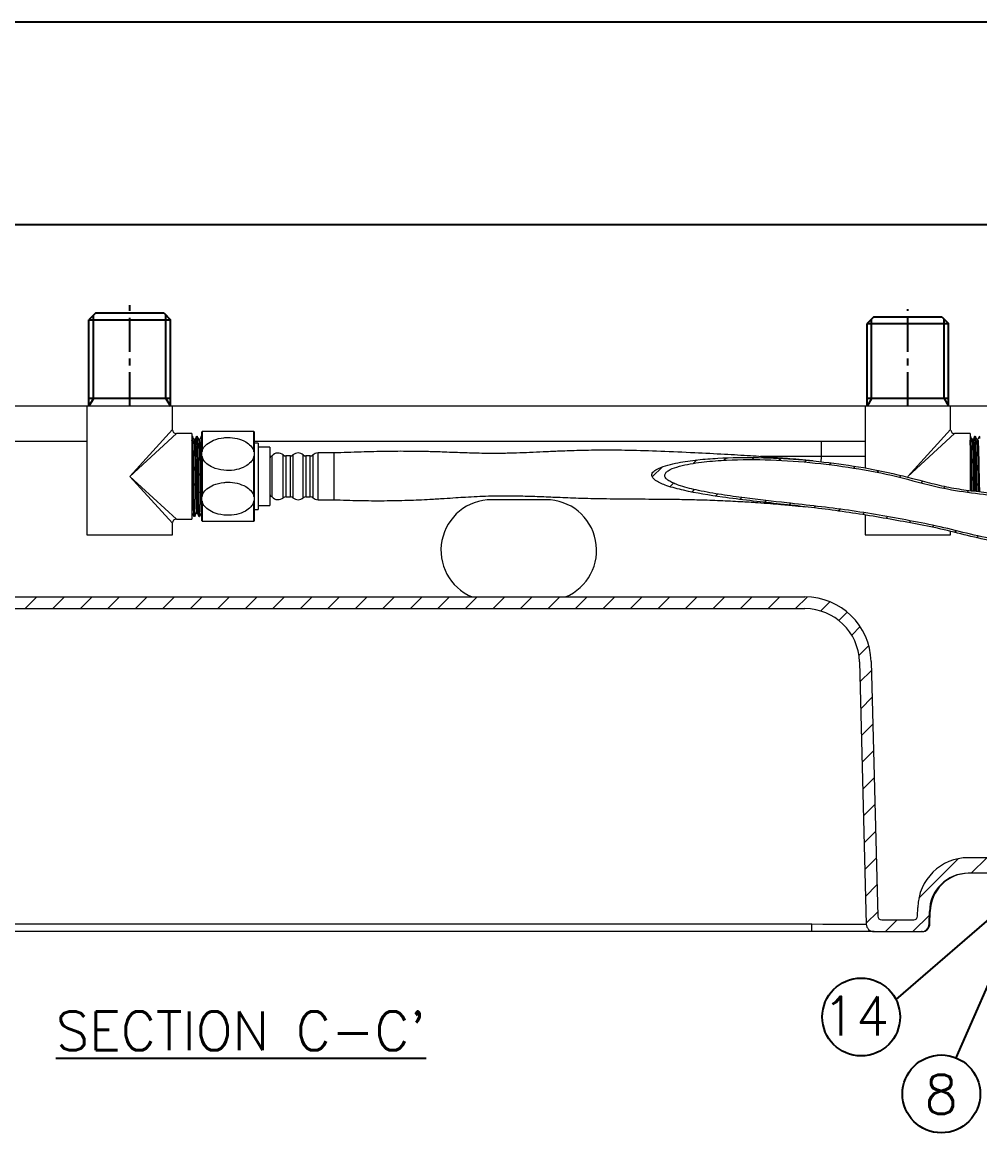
# Model space of a CAD drawing. Extents: x 14808 to 20058, y -13198 to -11680.
# Drawn here: x 15829.2 to 15952.2, y -11822.9 to -11680.2 of the extents above; entities that cross this region are included whole.
import ezdxf

# ---------------------------------------------------------------- set-up
doc = ezdxf.new("R2010")
doc.units = 0
doc.header["$LTSCALE"] = 7
doc.header["$MEASUREMENT"] = 0
doc.linetypes.add('CENTER', pattern=[2, 1.25, -0.25, 0.25, -0.25])
doc.layers.get('0').update_dxf_attribs({"color": 2, "linetype": 'CONTINUOUS'})
for name, color, linetype in [('CL', 1, 'CENTER'), ('D', 2, 'CONTINUOUS'), ('DWG', 7, 'CONTINUOUS'), ('TXT', 4, 'CONTINUOUS')]:
    doc.layers.add(name, color=color, linetype=linetype)
doc.styles.add('GHS', font='romans', dxfattribs={"bigfont": 'ghs'})
doc.dimstyles.new('STANDARD$7', dxfattribs={"dimtxt": 3.5, "dimasz": 3, "dimexe": 1, "dimexo": 0.0625, "dimgap": 1, "dimtad": 1, "dimdec": 4, "dimzin": 0, "dimdsep": 46, "dimtxsty": 'GHS', "dimcen": 1, "dimclrt": 2, "dimadec": 0, "dimazin": 0, "dimtfac": 1, "dimtdec": 4, "dimtofl": 0, "dimtmove": 0, "dimatfit": 3, "dimfxl": 1, "dimtolj": 1, "dimtzin": 0, "dimarcsym": 0})
pattern_1 = [(45, (16720.3308, -10026.8604), (-1.767767, 1.767767), [])]

# ---------------------------------------------------------------- blocks, each defined once
blk = doc.blocks.new('BORDER')
blk.add_line((1, 1), (0, 1))

msp = doc.modelspace()

# ---------------------------------------------------------------- hatches: boundary and pattern name
at = {"linetype": 'Continuous', "lineweight": 0}
h = msp.add_hatch(dxfattribs=at)
h.set_pattern_fill('ANSI31', color=2, scale=20, style=0)
h.set_pattern_definition(pattern_1)
edge = h.paths.add_edge_path(flags=0)
edge.add_line((15742.97, -11795.04), (15741.82, -11729.53))
edge.add_line((15741.82, -11729.53), (15740.32, -11729.53))
edge.add_line((15740.32, -11729.53), (15741.48, -11796.05))
edge.add_ellipse((15742.48, -11796.03), major_axis=(-1, 0), ratio=0.999976, start_angle=1, end_angle=90)
edge.add_line((15742.48, -11797.03), (15748.56, -11797.03))
edge.add_arc((15748.56, -11796.03), 1, 270, 358.5)
edge.add_line((15749.56, -11796.06), (15750.44, -11762.35))
edge.add_arc((15757.44, -11762.53), 7, 90, 178.5, ccw=False)
edge.add_line((15757.44, -11755.53), (15929.78, -11755.53))
edge.add_arc((15929.78, -11762.53), 7, 1.5, 90, ccw=False)
edge.add_line((15936.78, -11762.35), (15937.66, -11796.06))
edge.add_arc((15938.66, -11796.03), 1, 181.5, 270)
edge.add_line((15938.66, -11797.03), (15944.74, -11797.03))
edge.add_ellipse((15944.74, -11796.03), major_axis=(1, 0), ratio=0.999976, start_angle=270, end_angle=359)
edge.add_line((15945.74, -11796.05), (15945.77, -11794.45))
edge.add_ellipse((15950.77, -11794.53), major_axis=(-5, 0), ratio=0.999976, start_angle=270, end_angle=359, ccw=False)
edge.add_line((15950.77, -11789.53), (15960.25, -11789.53))
edge.add_line((15960.25, -11789.53), (15960.25, -11787.53))
edge.add_line((15960.25, -11787.53), (15950.78, -11787.53))
edge.add_ellipse((15950.78, -11794.03), major_axis=(6.5, 0), ratio=0.999976, start_angle=90, end_angle=179)
edge.add_line((15944.28, -11793.92), (15944.26, -11795.04))
edge.add_ellipse((15943.76, -11795.03), major_axis=(-0.5, 0), ratio=0.999976, start_angle=90, end_angle=179, ccw=False)
edge.add_line((15943.76, -11795.53), (15939.64, -11795.53))
edge.add_arc((15939.64, -11795.03), 0.5, 181.5, 270, ccw=False)
edge.add_line((15939.14, -11795.05), (15938.28, -11762.31))
edge.add_arc((15929.78, -11762.53), 8.5, 1.5, 90)
edge.add_line((15929.78, -11754.03), (15757.44, -11754.03))
edge.add_arc((15757.44, -11762.53), 8.5, 90, 178.5)
edge.add_line((15748.94, -11762.31), (15748.09, -11795.05))
edge.add_arc((15747.59, -11795.03), 0.5, 270, 358.5, ccw=False)
edge.add_line((15747.59, -11795.53), (15743.47, -11795.53))
edge.add_ellipse((15743.47, -11795.03), major_axis=(0.5, 0), ratio=0.999976, start_angle=181, end_angle=270, ccw=False)
h = msp.add_hatch(dxfattribs=at)
h.set_pattern_fill('ANSI31', color=2, scale=20, style=0)
h.set_pattern_definition(pattern_1)
edge = h.paths.add_edge_path(flags=0)
edge.add_spline(control_points=[(15969.16, -11760.68), (15969.16, -11760.58), (15969.16, -11760.48), (15969.16, -11760.37), (15969.15, -11758.09), (15969.15, -11755.79), (15968.94, -11753.52), (15968.78, -11751.83), (15968.48, -11750.11), (15967.85, -11748.53), (15967.42, -11747.47), (15966.81, -11746.45), (15966.05, -11745.58), (15965.29, -11744.72), (15964.37, -11743.99), (15963.37, -11743.42), (15961.74, -11742.48), (15959.87, -11742), (15958.05, -11741.54), (15956.83, -11741.23), (15955.59, -11740.97), (15954.34, -11740.78), (15952.64, -11740.52), (15950.93, -11740.38), (15949.23, -11740.1), (15945.84, -11739.55), (15942.56, -11738.44), (15939.19, -11737.76), (15937.51, -11737.43), (15935.81, -11737.15), (15934.11, -11736.92), (15930.7, -11736.47), (15927.26, -11736.19), (15923.82, -11736.12), (15920.35, -11736.05), (15916.85, -11736.13), (15913.45, -11736.78), (15912.59, -11736.94), (15911.73, -11737.13), (15910.94, -11737.51), (15910.73, -11737.62), (15910.51, -11737.74), (15910.34, -11737.9), (15910.27, -11737.97), (15910.21, -11738.04), (15910.16, -11738.12), (15910.14, -11738.17), (15910.12, -11738.22), (15910.11, -11738.27), (15910.09, -11738.33), (15910.09, -11738.4), (15910.1, -11738.46), (15910.11, -11738.52), (15910.14, -11738.58), (15910.17, -11738.64), (15910.2, -11738.71), (15910.25, -11738.77), (15910.3, -11738.83), (15910.41, -11738.94), (15910.54, -11739.04), (15910.67, -11739.12), (15910.87, -11739.25), (15911.08, -11739.35), (15911.29, -11739.45), (15911.53, -11739.55), (15911.77, -11739.65), (15912.02, -11739.73), (15912.73, -11739.97), (15913.45, -11740.16), (15914.19, -11740.32), (15915.83, -11740.7), (15917.5, -11740.96), (15919.17, -11741.2), (15921.51, -11741.53), (15923.86, -11741.79), (15926.21, -11742.05), (15928.56, -11742.31), (15930.91, -11742.56), (15933.25, -11742.87), (15937.95, -11743.48), (15942.62, -11744.26), (15947.24, -11745.3), (15949.54, -11745.83), (15951.82, -11746.47), (15954.15, -11746.91), (15956.51, -11747.36), (15958.94, -11747.73), (15961.12, -11748.76), (15961.81, -11749.08), (15962.47, -11749.53), (15963, -11750.08), (15963.53, -11750.62), (15963.96, -11751.28), (15964.29, -11751.96), (15964.8, -11752.99), (15965.13, -11754.12), (15965.36, -11755.25), (15965.72, -11757.03), (15965.85, -11758.86), (15965.84, -11760.68)], knot_values=[0, 0, 0, 0, 0.000624, 0.000624, 0.000624, 0.014342, 0.014342, 0.014342, 0.024611, 0.024611, 0.024611, 0.03155, 0.03155, 0.03155, 0.038464, 0.038464, 0.038464, 0.049839, 0.049839, 0.049839, 0.057432, 0.057432, 0.057432, 0.067773, 0.067773, 0.067773, 0.088495, 0.088495, 0.088495, 0.098858, 0.098858, 0.098858, 0.119628, 0.119628, 0.119628, 0.140568, 0.140568, 0.140568, 0.145814, 0.145814, 0.145814, 0.147243, 0.147243, 0.147243, 0.147799, 0.147799, 0.147799, 0.148117, 0.148117, 0.148117, 0.148498, 0.148498, 0.148498, 0.148873, 0.148873, 0.148873, 0.149328, 0.149328, 0.149328, 0.150265, 0.150265, 0.150265, 0.151642, 0.151642, 0.151642, 0.153187, 0.153187, 0.153187, 0.157633, 0.157633, 0.157633, 0.167652, 0.167652, 0.167652, 0.181668, 0.181668, 0.181668, 0.195685, 0.195685, 0.195685, 0.223772, 0.223772, 0.223772, 0.237791, 0.237791, 0.237791, 0.252061, 0.252061, 0.252061, 0.256605, 0.256605, 0.256605, 0.261104, 0.261104, 0.261104, 0.267902, 0.267902, 0.267902, 0.278642, 0.278642, 0.278642, 0.278642], weights=[1, 1, 1, 1, 1, 1, 1, 1, 1, 1, 1, 1, 1, 1, 1, 1, 1, 1, 1, 1, 1, 1, 1, 1, 1, 1, 1, 1, 1, 1, 1, 1, 1, 1, 1, 1, 1, 1, 1, 1, 1, 1, 1, 1, 1, 1, 1, 1, 1, 1, 1, 1, 1, 1, 1, 1, 1, 1, 1, 1, 1, 1, 1, 1, 1, 1, 1, 1, 1, 1, 1, 1, 1, 1, 1, 1, 1, 1, 1, 1, 1, 1, 1, 1, 1, 1, 1, 1, 1, 1, 1, 1, 1, 1, 1, 1, 1, 1, 1, 1], degree=3, periodic=0)
edge.add_line((15965.84, -11760.68), (15965.84, -11768.58))
edge.add_spline(control_points=[(15965.84, -11768.58), (15965.84, -11768.6), (15965.84, -11768.62), (15965.85, -11768.64), (15965.85, -11768.67), (15965.87, -11768.7), (15965.88, -11768.73), (15965.91, -11768.78), (15965.95, -11768.82), (15966, -11768.86), (15966.04, -11768.89), (15966.09, -11768.92), (15966.14, -11768.94), (15966.25, -11769), (15966.38, -11769.03), (15966.5, -11769.04), (15966.83, -11769.1), (15967.17, -11769.08), (15967.5, -11769.08)], knot_values=[0.011178, 0.011178, 0.011178, 0.011178, 0.011284, 0.011284, 0.011284, 0.011483, 0.011483, 0.011483, 0.011819, 0.011819, 0.011819, 0.01215, 0.01215, 0.01215, 0.012897, 0.012897, 0.012897, 0.014887, 0.014887, 0.014887, 0.014887], weights=[1, 1, 1, 1, 1, 1, 1, 1, 1, 1, 1, 1, 1, 1, 1, 1, 1, 1, 1], degree=3, periodic=0)
edge.add_spline(control_points=[(15967.5, -11769.08), (15967.76, -11769.08), (15968.02, -11769.09), (15968.28, -11769.07), (15968.46, -11769.06), (15968.64, -11769.03), (15968.82, -11768.96), (15968.89, -11768.94), (15968.95, -11768.9), (15969.01, -11768.85), (15969.05, -11768.82), (15969.08, -11768.79), (15969.11, -11768.75), (15969.13, -11768.72), (15969.14, -11768.69), (15969.15, -11768.66), (15969.16, -11768.64), (15969.16, -11768.61), (15969.16, -11768.58)], knot_values=[0, 0, 0, 0, 0.00155, 0.00155, 0.00155, 0.002657, 0.002657, 0.002657, 0.003111, 0.003111, 0.003111, 0.003395, 0.003395, 0.003395, 0.003582, 0.003582, 0.003582, 0.003736, 0.003736, 0.003736, 0.003736], weights=[1, 1, 1, 1, 1, 1, 1, 1, 1, 1, 1, 1, 1, 1, 1, 1, 1, 1, 1], degree=3, periodic=0)
edge.add_line((15969.16, -11768.58), (15969.16, -11760.68))
edge = h.paths.add_edge_path(flags=0)
edge.add_line((15968.65, -11760.68), (15966.35, -11760.68))
edge.add_spline(control_points=[(15966.35, -11760.68), (15966.36, -11759.02), (15966.23, -11757.34), (15965.9, -11755.7), (15965.58, -11754.05), (15965.05, -11752.37), (15964.12, -11750.97), (15963.63, -11750.25), (15963.01, -11749.6), (15962.29, -11749.11), (15961.26, -11748.41), (15960.07, -11747.97), (15958.87, -11747.62), (15956.32, -11746.85), (15953.63, -11746.59), (15951.04, -11745.96), (15948.45, -11745.33), (15945.86, -11744.71), (15943.24, -11744.23), (15940.62, -11743.75), (15938, -11743.27), (15935.37, -11742.9), (15932.73, -11742.52), (15930.09, -11742.23), (15927.44, -11741.93), (15925.64, -11741.73), (15923.84, -11741.54), (15922.04, -11741.3), (15920.05, -11741.05), (15918.05, -11740.76), (15916.09, -11740.34), (15915.31, -11740.18), (15914.54, -11739.99), (15913.79, -11739.75), (15913.54, -11739.67), (15913.29, -11739.58), (15913.04, -11739.48), (15912.86, -11739.41), (15912.69, -11739.33), (15912.53, -11739.24), (15912.35, -11739.15), (15912.18, -11739.04), (15912.04, -11738.91), (15911.98, -11738.86), (15911.93, -11738.81), (15911.88, -11738.75), (15911.83, -11738.69), (15911.79, -11738.62), (15911.77, -11738.54), (15911.76, -11738.49), (15911.75, -11738.44), (15911.76, -11738.39), (15911.76, -11738.34), (15911.77, -11738.29), (15911.79, -11738.25), (15911.81, -11738.18), (15911.85, -11738.13), (15911.9, -11738.07), (15911.98, -11737.98), (15912.08, -11737.9), (15912.18, -11737.83), (15912.52, -11737.6), (15912.92, -11737.46), (15913.31, -11737.33), (15915.14, -11736.76), (15917.08, -11736.6), (15918.99, -11736.48), (15922.78, -11736.24), (15926.6, -11736.39), (15930.39, -11736.75), (15932.27, -11736.93), (15934.15, -11737.17), (15936.02, -11737.46), (15937.89, -11737.76), (15939.75, -11738.13), (15941.59, -11738.56), (15943.44, -11739), (15945.25, -11739.53), (15947.1, -11739.95), (15949.79, -11740.56), (15952.57, -11740.72), (15955.29, -11741.2), (15956.65, -11741.44), (15958, -11741.76), (15959.33, -11742.14), (15961.16, -11742.66), (15963.04, -11743.33), (15964.53, -11744.52), (15965.39, -11745.2), (15966.14, -11746.03), (15966.72, -11746.96), (15967.29, -11747.89), (15967.7, -11748.93), (15967.98, -11749.98), (15968.83, -11753.25), (15968.64, -11756.71), (15968.65, -11760.08), (15968.65, -11760.28), (15968.65, -11760.48), (15968.65, -11760.68)], knot_values=[0, 0, 0, 0, 0.01001, 0.01001, 0.01001, 0.020198, 0.020198, 0.020198, 0.02541, 0.02541, 0.02541, 0.032856, 0.032856, 0.032856, 0.048775, 0.048775, 0.048775, 0.064641, 0.064641, 0.064641, 0.080495, 0.080495, 0.080495, 0.096351, 0.096351, 0.096351, 0.107152, 0.107152, 0.107152, 0.119122, 0.119122, 0.119122, 0.123832, 0.123832, 0.123832, 0.125417, 0.125417, 0.125417, 0.126541, 0.126541, 0.126541, 0.127709, 0.127709, 0.127709, 0.128163, 0.128163, 0.128163, 0.128624, 0.128624, 0.128624, 0.12892, 0.12892, 0.12892, 0.129216, 0.129216, 0.129216, 0.129625, 0.129625, 0.129625, 0.130373, 0.130373, 0.130373, 0.132852, 0.132852, 0.132852, 0.144453, 0.144453, 0.144453, 0.16747, 0.16747, 0.16747, 0.178917, 0.178917, 0.178917, 0.190368, 0.190368, 0.190368, 0.201807, 0.201807, 0.201807, 0.218545, 0.218545, 0.218545, 0.226914, 0.226914, 0.226914, 0.238615, 0.238615, 0.238615, 0.245208, 0.245208, 0.245208, 0.251771, 0.251771, 0.251771, 0.272249, 0.272249, 0.272249, 0.273461, 0.273461, 0.273461, 0.273461], weights=[1, 1, 1, 1, 1, 1, 1, 1, 1, 1, 1, 1, 1, 1, 1, 1, 1, 1, 1, 1, 1, 1, 1, 1, 1, 1, 1, 1, 1, 1, 1, 1, 1, 1, 1, 1, 1, 1, 1, 1, 1, 1, 1, 1, 1, 1, 1, 1, 1, 1, 1, 1, 1, 1, 1, 1, 1, 1, 1, 1, 1, 1, 1, 1, 1, 1, 1, 1, 1, 1, 1, 1, 1, 1, 1, 1, 1, 1, 1, 1, 1, 1, 1, 1, 1, 1, 1, 1, 1, 1, 1, 1, 1, 1, 1, 1, 1, 1, 1, 1], degree=3, periodic=0)

# ---------------------------------------------------------------- linework, layer by layer
at = {"color": 2, "linetype": 'Continuous', "lineweight": 15}
msp.add_line((15647.56, -11680.18), (16487.56, -11680.18), dxfattribs=at)
at = {"color": 7, "linetype": 'Continuous', "lineweight": 15}
for p, q in [((15843, -11729.53), (15809.75, -11729.53)), ((15837.5, -11729.53), (15837.5, -11746.03)), ((15943, -11729.53), (15843, -11729.53)), ((15848.5, -11732.53), (15848.5, -11729.53)), ((15937.5, -11729.53), (15937.5, -11737.49)), ((15976.25, -11729.53), (15943, -11729.53)), ((15948.5, -11732.53), (15948.5, -11729.53)), ((15843, -11738.53), (15848.5, -11732.53)), ((15852.25, -11735.38), (15852.25, -11732.83)), ((15852.29, -11732.78), (15852.29, -11735.35)), ((15858.96, -11735.35), (15858.96, -11732.78)), ((15859, -11732.83), (15859, -11735.38)), ((15943, -11738.53), (15948.5, -11732.53)), ((15790.58, -11734.03), (15837.5, -11734.03)), ((15849, -11733.03), (15843, -11738.53)), ((15851, -11733.03), (15849, -11733.03)), ((15851, -11733.03), (15851, -11744.03)), ((15851.38, -11733.78), (15851.25, -11733.78)), ((15852, -11733.78), (15851.88, -11733.78)), ((15859, -11734.03), (15931.89, -11734.03)), ((15931.89, -11736), (15931.89, -11734.03)), ((15931.89, -11734.03), (15937.5, -11734.03)), ((15949, -11733.03), (15943, -11738.53)), ((15951, -11733.03), (15949, -11733.03)), ((15951, -11733.03), (15951, -11740.36)), ((15951.38, -11733.78), (15951.25, -11733.78)), ((15952, -11733.78), (15951.88, -11733.78)), ((15859.5, -11734.28), (15859, -11734.28)), ((15859.5, -11734.28), (15859.5, -11742.78)), ((15861, -11734.78), (15859.5, -11734.78)), ((15861, -11734.78), (15861, -11742.28)), ((15869.25, -11735.53), (15867.2, -11735.53)), ((15867.2, -11738.53), (15867.2, -11735.53)), ((15869.25, -11735.53), (15869.25, -11741.53)), ((15852.25, -11741.08), (15852.25, -11735.98)), ((15852.29, -11735.96), (15852.29, -11741.1)), ((15858.96, -11741.1), (15858.96, -11735.96)), ((15859, -11735.98), (15859, -11741.08)), ((15861.11, -11736), (15861, -11736)), ((15861.05, -11736.16), (15861, -11736.16)), ((15861.05, -11738.53), (15861.05, -11736.16)), ((15861.3, -11738.53), (15861.3, -11735.91)), ((15862.74, -11738.53), (15862.74, -11735.78)), ((15863.65, -11735.91), (15863.07, -11735.91)), ((15863.07, -11735.91), (15863.07, -11738.53)), ((15863.65, -11738.53), (15863.65, -11735.91)), ((15863.98, -11735.78), (15863.98, -11741.28)), ((15865.3, -11738.53), (15865.3, -11735.78)), ((15866.21, -11735.91), (15865.63, -11735.91)), ((15865.63, -11735.91), (15865.63, -11738.53)), ((15866.21, -11738.53), (15866.21, -11735.91)), ((15866.54, -11735.78), (15866.54, -11741.28)), ((15931.89, -11736), (15924.08, -11736)), ((15931.88, -11736.69), (15931.89, -11736)), ((15843, -11738.53), (15849, -11744.03)), ((15848.5, -11744.53), (15843, -11738.53)), ((15861.05, -11740.91), (15861.05, -11738.53)), ((15861.3, -11741.16), (15861.3, -11738.53)), ((15862.74, -11741.28), (15862.74, -11738.53)), ((15863.07, -11738.53), (15863.07, -11741.16)), ((15863.65, -11741.16), (15863.65, -11738.53)), ((15865.3, -11741.28), (15865.3, -11738.53)), ((15865.63, -11738.53), (15865.63, -11741.16)), ((15866.21, -11741.16), (15866.21, -11738.53)), ((15867.2, -11741.53), (15867.2, -11738.53)), ((15861, -11740.91), (15861.05, -11740.91)), ((15863.07, -11741.16), (15863.65, -11741.16)), ((15865.63, -11741.16), (15866.21, -11741.16)), ((15852.25, -11744.24), (15852.25, -11741.69)), ((15852.29, -11741.71), (15852.29, -11744.28)), ((15858.96, -11744.28), (15858.96, -11741.71)), ((15859, -11741.69), (15859, -11744.24)), ((15859, -11742.78), (15859.5, -11742.78)), ((15859.5, -11742.28), (15861, -11742.28)), ((15867.2, -11741.53), (15869.25, -11741.53)), ((15896.5, -11741.53), (15889.5, -11741.53)), ((15849, -11744.03), (15851, -11744.03)), ((15851.56, -11743.28), (15851.69, -11743.28)), ((15852.19, -11743.28), (15852.25, -11743.28)), ((15937.5, -11743.53), (15937.5, -11746.03)), ((15848.5, -11746.03), (15848.5, -11744.53)), ((15948.5, -11746.03), (15948.5, -11745.61)), ((15837.5, -11746.03), (15843, -11746.03)), ((15843, -11746.03), (15848.5, -11746.03)), ((15937.5, -11746.03), (15943, -11746.03)), ((15943, -11746.03), (15948.5, -11746.03)), ((15757.44, -11754.03), (15929.78, -11754.03)), ((15757.44, -11755.53), (15929.78, -11755.53)), ((15936.78, -11762.35), (15937.66, -11796.06)), ((15938.28, -11762.31), (15939.14, -11795.05)), ((15960.25, -11787.53), (15950.78, -11787.53)), ((15960.25, -11789.53), (15950.77, -11789.53)), ((15944.26, -11795.04), (15944.28, -11793.92)), ((15939.64, -11795.53), (15943.76, -11795.53)), ((15945.74, -11796.05), (15945.77, -11794.45)), ((15945.87, -11794.45), (15945.77, -11794.45)), ((15945.84, -11796.05), (15945.87, -11794.45)), ((15945.84, -11796.05), (15945.87, -11794.45)), ((15756.56, -11796.05), (15930.66, -11796.05)), ((15930.66, -11797.03), (15756.56, -11797.03)), ((15930.66, -11797.03), (15930.66, -11796.05)), ((15938.66, -11797.03), (15930.66, -11797.03)), ((15938.66, -11797.03), (15944.74, -11797.03)), ((15944.84, -11797.03), (15944.74, -11797.03)), ((15945.74, -11796.05), (15945.84, -11796.05))]:
    msp.add_line(p, q, dxfattribs=at)
at = {"color": 8, "linetype": 'Continuous', "lineweight": 15}
msp.add_line((15945.84, -11796.05), (15945.84, -11796.05), dxfattribs=at)
at = {"color": 7, "linetype": 'Continuous', "lineweight": 15, "flags": 128}
for points in [[(15852.29, -11735.35), (15852.28, -11735.36), (15852.27, -11735.36), (15852.27, -11735.36), (15852.26, -11735.36), (15852.26, -11735.37), (15852.25, -11735.37), (15852.25, -11735.38), (15852.25, -11735.38)], [(15859, -11735.38), (15859, -11735.38), (15859, -11735.37), (15858.99, -11735.37), (15858.99, -11735.36), (15858.99, -11735.36), (15858.98, -11735.36), (15858.97, -11735.36), (15858.96, -11735.35)], [(15852.29, -11735.96), (15852.28, -11735.96), (15852.27, -11735.97), (15852.27, -11735.97), (15852.26, -11735.97), (15852.26, -11735.97), (15852.25, -11735.98), (15852.25, -11735.98), (15852.25, -11735.98)], [(15859, -11735.98), (15859, -11735.98), (15859, -11735.98), (15858.99, -11735.97), (15858.99, -11735.97), (15858.99, -11735.97), (15858.98, -11735.97), (15858.97, -11735.96), (15858.96, -11735.96)], [(15852.29, -11741.1), (15852.28, -11741.1), (15852.27, -11741.1), (15852.27, -11741.1), (15852.26, -11741.1), (15852.26, -11741.09), (15852.25, -11741.09), (15852.25, -11741.09), (15852.25, -11741.08)], [(15859, -11741.08), (15859, -11741.09), (15859, -11741.09), (15858.99, -11741.09), (15858.99, -11741.1), (15858.99, -11741.1), (15858.98, -11741.1), (15858.97, -11741.1), (15858.96, -11741.1)], [(15852.29, -11741.71), (15852.28, -11741.71), (15852.27, -11741.71), (15852.27, -11741.71), (15852.26, -11741.7), (15852.26, -11741.7), (15852.25, -11741.7), (15852.25, -11741.69), (15852.25, -11741.69)], [(15859, -11741.69), (15859, -11741.69), (15859, -11741.7), (15858.99, -11741.7), (15858.99, -11741.7), (15858.99, -11741.71), (15858.98, -11741.71), (15858.97, -11741.71), (15858.96, -11741.71)]]:
    msp.add_lwpolyline(points, dxfattribs=at)
for centre in [(15937, -11808), (15947.3, -11817.88)]:
    msp.add_circle(centre, 5)
at = {"color": 7, "linetype": 'Continuous', "lineweight": 15}
for centre, radius, start, end in [((15849, -11732.53), 0.5, 185.2957, 264.2745), ((15852.3, -11732.83), 0.0499, 106.6018, 179.9664), ((15858.95, -11732.83), 0.0499, 0.0336, 73.3982), ((15949, -11732.53), 0.5, 185.2957, 264.2745), ((15862.08, -11736.53), 1, 48.5904, 141.3178), ((15864.64, -11736.53), 1, 48.5904, 131.4096), ((15867.2, -11736.53), 1, 90, 131.4096), ((15861.3, -11736.16), 0.25, 90, 180), ((15863.07, -11735.41), 0.5, 228.5904, 270), ((15863.65, -11735.41), 0.5, 270, 311.4096), ((15865.63, -11735.41), 0.5, 228.5904, 270), ((15866.21, -11735.41), 0.5, 270, 311.4096), ((15861.3, -11740.91), 0.25, 180, 270), ((15862.08, -11740.53), 1, 218.6822, 311.4096), ((15863.07, -11741.66), 0.5, 90, 131.4096), ((15863.65, -11741.66), 0.5, 48.5904, 90), ((15864.64, -11740.53), 1, 228.5904, 311.4096), ((15865.63, -11741.66), 0.5, 90, 131.4096), ((15866.21, -11741.66), 0.5, 48.5904, 90), ((15867.2, -11740.53), 1, 228.5904, 270), ((15889.5, -11748.03), 6.5, 90, 247.3801), ((15896.5, -11748.03), 6.5, 292.6199, 90), ((15849, -11744.53), 0.5, 95.2957, 174.2745), ((15852.3, -11744.24), 0.0499, 180.0336, 253.3982), ((15858.95, -11744.24), 0.0499, 286.6018, 359.9664), ((15929.78, -11762.53), 8.5, 1.5, 90), ((15929.78, -11762.53), 7, 1.5, 90), ((15950.87, -11794.53), 5, 90, 178.9629), ((15950.86, -11794.53), 5, 90.0007, 179.0007), ((15939.64, -11795.03), 0.5, 181.5, 270), ((15938.66, -11796.03), 1, 181.5, 270), ((15944.84, -11796.03), 1, 270, 359.0894), ((15944.84, -11796.03), 1, 270.0007, 359.0007)]:
    msp.add_arc(centre, radius, start, end, dxfattribs=at)
for centre, major_axis, ratio, start_param, end_param in [((15931.89, -11736.03), (13.5, 0.04), 0.002584, 1.142309, 1.570437), ((15950.78, -11794.03), (6.5, 0), 0.999976, 1.570796, 3.12414), ((15950.77, -11794.53), (-5, 0), 0.999976, 4.712389, 6.265732), ((15943.76, -11795.03), (-0.5, 0), 0.999976, 1.570796, 3.12414), ((15930.86, -11794.53), (15, 0.09), 0.005813, 6.276067, 6.283049), ((15930.66, -11796.03), (7, -0.03), 0.00249, 4.71292, 6.28326), ((15944.74, -11796.03), (1, 0), 0.999976, 4.712389, 6.265732)]:
    msp.add_ellipse(centre, major_axis=major_axis, ratio=ratio, start_param=start_param, end_param=end_param, dxfattribs=at)
for points, knots in [([(15858.96, -11732.78), (15858.94, -11732.78), (15858.85, -11732.78), (15858.52, -11732.78), (15857.81, -11732.78), (15856.73, -11732.78), (15855.38, -11732.78), (15854.1, -11732.78), (15853.1, -11732.78), (15852.53, -11732.78), (15852.33, -11732.78), (15852.29, -11732.78), (15852.29, -11732.78)], [0, 0, 0, 0, 0.040251, 0.112325, 0.221432, 0.368786, 0.519538, 0.697281, 0.824707, 0.919739, 0.996307, 1, 1, 1, 1]), ([(15851.26, -11743.67), (15851.26, -11743.67), (15851.26, -11743.67), (15851.25, -11743.6), (15851.24, -11743.47), (15851.23, -11743.27), (15851.22, -11743), (15851.2, -11742.68), (15851.19, -11742.31), (15851.18, -11741.88), (15851.17, -11741.42), (15851.16, -11740.92), (15851.15, -11740.39), (15851.14, -11739.84), (15851.13, -11739.27), (15851.11, -11738.69), (15851.1, -11738.11), (15851.09, -11737.53), (15851.08, -11736.97), (15851.07, -11736.42), (15851.06, -11735.91), (15851.05, -11735.43), (15851.04, -11734.98), (15851.03, -11734.58), (15851.01, -11734.18), (15851.01, -11734), (15851, -11733.88)], [0, 0, 0, 0, 0.025875, 0.058224, 0.089548, 0.152917, 0.185265, 0.21659, 0.279964, 0.312313, 0.343637, 0.407007, 0.439354, 0.470679, 0.534051, 0.5664, 0.597725, 0.661095, 0.693443, 0.724768, 0.788138, 0.820486, 0.851811, 0.915183, 0.947532, 1, 1, 1, 1]), ([(15851.25, -11733.79), (15851.22, -11733.72), (15851.15, -11733.58), (15851.08, -11733.44), (15851.05, -11733.37)], [0, 0, 0, 0, 0.499987, 1, 1, 1, 1]), ([(15851.05, -11733.37), (15851.05, -11733.37), (15851.05, -11733.37), (15851.06, -11733.4), (15851.07, -11733.51), (15851.08, -11733.69), (15851.09, -11733.93), (15851.1, -11734.23), (15851.12, -11734.57), (15851.13, -11734.97), (15851.14, -11735.42), (15851.15, -11735.9), (15851.16, -11736.41), (15851.17, -11737.09), (15851.19, -11737.66), (15851.2, -11738.24), (15851.2, -11738.68), (15851.21, -11739.26), (15851.23, -11739.83), (15851.24, -11740.38), (15851.25, -11740.91), (15851.26, -11741.41), (15851.27, -11741.87), (15851.28, -11742.3), (15851.29, -11742.68), (15851.3, -11742.99), (15851.32, -11743.26), (15851.33, -11743.47), (15851.34, -11743.6), (15851.35, -11743.69), (15851.36, -11743.68), (15851.36, -11743.68)], [0, 0, 0, 0, 0.000002, 0.038999, 0.078612, 0.104811, 0.15774, 0.18477, 0.210969, 0.263898, 0.290928, 0.317126, 0.370052, 0.39708, 0.449569, 0.476212, 0.503242, 0.529439, 0.582365, 0.609393, 0.635591, 0.688521, 0.715551, 0.741749, 0.794676, 0.821706, 0.847903, 0.900831, 0.92786, 0.954058, 1, 1, 1, 1]), ([(15851.25, -11733.81), (15851.26, -11733.84), (15851.28, -11733.91), (15851.31, -11734.44), (15851.33, -11735.28), (15851.36, -11736.37), (15851.39, -11737.62), (15851.41, -11738.95), (15851.44, -11740.24), (15851.47, -11741.4), (15851.5, -11742.35), (15851.53, -11742.99), (15851.55, -11743.29), (15851.56, -11743.25), (15851.56, -11743.24)], [0, 0, 0, 0, 0.075908, 0.165913, 0.254066, 0.343072, 0.432993, 0.520887, 0.610258, 0.700011, 0.787797, 0.877454, 0.966957, 1, 1, 1, 1]), ([(15851.58, -11733.37), (15851.54, -11733.44), (15851.48, -11733.58), (15851.41, -11733.72), (15851.37, -11733.79)], [0, 0, 0, 0, 0.5000126, 1, 1, 1, 1]), ([(15851.38, -11733.82), (15851.38, -11733.81), (15851.39, -11733.76), (15851.41, -11734.02), (15851.44, -11734.61), (15851.46, -11735.53), (15851.49, -11736.66), (15851.52, -11737.94), (15851.55, -11739.27), (15851.57, -11740.54), (15851.6, -11741.65), (15851.63, -11742.53), (15851.66, -11743.13), (15851.68, -11743.23), (15851.68, -11743.28)], [0, 0, 0, 0, 0.021281, 0.110494, 0.200318, 0.288121, 0.377654, 0.467263, 0.555045, 0.644816, 0.734129, 0.82204, 0.911967, 1, 1, 1, 1]), ([(15851.55, -11733.62), (15851.55, -11733.66), (15851.54, -11733.75), (15851.54, -11733.91), (15851.53, -11734)], [0, 0, 0, 0, 0.389325, 1, 1, 1, 1]), ([(15851.89, -11743.69), (15851.89, -11743.69), (15851.89, -11743.68), (15851.88, -11743.63), (15851.86, -11743.5), (15851.85, -11743.29), (15851.84, -11743.04), (15851.83, -11742.73), (15851.82, -11742.36), (15851.81, -11741.95), (15851.8, -11741.49), (15851.79, -11740.99), (15851.78, -11740.47), (15851.76, -11739.92), (15851.75, -11739.35), (15851.74, -11738.77), (15851.73, -11738.19), (15851.72, -11737.61), (15851.71, -11737.05), (15851.7, -11736.5), (15851.69, -11735.98), (15851.67, -11735.49), (15851.66, -11735.04), (15851.65, -11734.58), (15851.64, -11734.21), (15851.63, -11733.92), (15851.62, -11733.72), (15851.61, -11733.54), (15851.6, -11733.42), (15851.58, -11733.37), (15851.58, -11733.38), (15851.58, -11733.38)], [0, 0, 0, 0, 0.008547, 0.03503, 0.088605, 0.115952, 0.142435, 0.196012, 0.223361, 0.249843, 0.303419, 0.330767, 0.35725, 0.410825, 0.438173, 0.464657, 0.518234, 0.545582, 0.572065, 0.625639, 0.652987, 0.67947, 0.733048, 0.760397, 0.802933, 0.846252, 0.867812, 0.894295, 0.947872, 0.975221, 1, 1, 1, 1]), ([(15851.63, -11733.89), (15851.63, -11733.84), (15851.63, -11733.72), (15851.64, -11733.6), (15851.65, -11733.46), (15851.66, -11733.39), (15851.67, -11733.38), (15851.67, -11733.37)], [0, 0, 0, 0, 0.14101, 0.334985, 0.499724, 0.8321, 1, 1, 1, 1]), ([(15851.88, -11733.79), (15851.84, -11733.72), (15851.78, -11733.58), (15851.71, -11733.44), (15851.67, -11733.37)], [0, 0, 0, 0, 0.4999874, 1, 1, 1, 1]), ([(15851.67, -11733.38), (15851.67, -11733.38), (15851.68, -11733.38), (15851.68, -11733.42), (15851.7, -11733.54), (15851.71, -11733.73), (15851.72, -11733.97), (15851.73, -11734.27), (15851.74, -11734.63), (15851.75, -11735.03), (15851.76, -11735.48), (15851.77, -11735.97), (15851.79, -11736.49), (15851.8, -11737.03), (15851.81, -11737.6), (15851.82, -11738.18), (15851.83, -11738.76), (15851.84, -11739.34), (15851.85, -11739.9), (15851.86, -11740.46), (15851.88, -11740.98), (15851.89, -11741.48), (15851.9, -11741.94), (15851.91, -11742.35), (15851.92, -11742.72), (15851.93, -11743.04), (15851.94, -11743.29), (15851.95, -11743.49), (15851.97, -11743.63), (15851.98, -11743.68), (15851.98, -11743.71), (15851.99, -11743.69), (15851.99, -11743.68)], [0, 0, 0, 0, 0.001121, 0.027624, 0.081169, 0.108513, 0.135018, 0.188567, 0.215914, 0.242418, 0.295964, 0.32331, 0.349814, 0.403361, 0.430706, 0.457211, 0.51076, 0.538106, 0.56461, 0.618155, 0.6455, 0.671982, 0.725556, 0.752903, 0.779406, 0.832951, 0.860295, 0.8868, 0.940349, 0.967696, 0.9942, 1, 1, 1, 1]), ([(15851.88, -11733.8), (15851.88, -11733.8), (15851.89, -11733.76), (15851.91, -11734.03), (15851.94, -11734.61), (15851.96, -11735.53), (15851.99, -11736.66), (15852.02, -11737.94), (15852.05, -11739.27), (15852.07, -11740.54), (15852.1, -11741.65), (15852.13, -11742.54), (15852.16, -11743.09), (15852.18, -11743.33), (15852.19, -11743.27), (15852.19, -11743.26)], [0, 0, 0, 0, 0.00821, 0.097478, 0.187357, 0.275215, 0.364803, 0.454467, 0.542303, 0.632129, 0.721497, 0.809462, 0.899444, 0.988435, 1, 1, 1, 1]), ([(15852.2, -11733.37), (15852.17, -11733.44), (15852.1, -11733.58), (15852.03, -11733.72), (15852, -11733.79)], [0, 0, 0, 0, 0.500013, 1, 1, 1, 1]), ([(15852, -11733.83), (15852, -11733.82), (15852.02, -11733.79), (15852.04, -11734.13), (15852.07, -11734.81), (15852.1, -11735.79), (15852.12, -11736.97), (15852.15, -11738.27), (15852.18, -11739.58), (15852.2, -11740.67), (15852.22, -11741.21), (15852.22, -11741.41)], [0, 0, 0, 0, 0.059758, 0.184685, 0.309293, 0.431654, 0.556847, 0.680977, 0.803639, 0.928982, 1, 1, 1, 1]), ([(15852.25, -11733.89), (15852.25, -11733.87), (15852.24, -11733.72), (15852.23, -11733.56), (15852.22, -11733.44), (15852.21, -11733.37), (15852.21, -11733.38), (15852.2, -11733.39)], [0, 0, 0, 0, 0.052039, 0.398716, 0.575678, 0.74705, 1, 1, 1, 1]), ([(15852.29, -11735.35), (15852.33, -11735.21), (15852.45, -11734.86), (15852.95, -11734.32), (15853.84, -11733.8), (15854.81, -11733.57), (15855.85, -11733.52), (15856.83, -11733.63), (15857.85, -11734.01), (15858.55, -11734.55), (15858.87, -11735.01), (15858.94, -11735.28), (15858.96, -11735.35)], [0, 0, 0, 0, 0.059791, 0.151188, 0.274249, 0.436419, 0.499971, 0.641742, 0.783924, 0.887452, 0.969504, 1, 1, 1, 1]), ([(15951.15, -11740.36), (15951.15, -11740.23), (15951.14, -11739.83), (15951.13, -11739.27), (15951.11, -11738.69), (15951.1, -11738.11), (15951.09, -11737.53), (15951.08, -11736.97), (15951.07, -11736.42), (15951.06, -11735.91), (15951.05, -11735.43), (15951.04, -11734.98), (15951.03, -11734.58), (15951.01, -11734.18), (15951.01, -11734), (15951, -11733.88)], [0, 0, 0, 0, 0.053269, 0.166615, 0.224473, 0.280499, 0.393842, 0.451699, 0.507725, 0.621069, 0.678925, 0.734953, 0.848299, 0.906157, 1, 1, 1, 1]), ([(15951.25, -11733.79), (15951.22, -11733.72), (15951.15, -11733.58), (15951.08, -11733.44), (15951.05, -11733.37)], [0, 0, 0, 0, 0.499987, 1, 1, 1, 1]), ([(15951.05, -11733.37), (15951.05, -11733.37), (15951.05, -11733.37), (15951.06, -11733.4), (15951.07, -11733.51), (15951.08, -11733.69), (15951.09, -11733.93), (15951.1, -11734.23), (15951.12, -11734.57), (15951.13, -11734.97), (15951.14, -11735.42), (15951.15, -11735.9), (15951.16, -11736.41), (15951.17, -11737.09), (15951.19, -11737.66), (15951.2, -11738.24), (15951.2, -11738.68), (15951.21, -11739.26), (15951.23, -11739.83), (15951.23, -11740.24), (15951.24, -11740.38)], [0, 0, 0, 0, 0.000003, 0.06404, 0.129086, 0.172106, 0.259019, 0.303404, 0.346424, 0.433338, 0.477724, 0.520741, 0.607649, 0.652032, 0.738222, 0.781971, 0.826357, 0.869374, 0.956281, 1, 1, 1, 1]), ([(15951.25, -11733.81), (15951.26, -11733.84), (15951.28, -11733.91), (15951.31, -11734.44), (15951.33, -11735.28), (15951.36, -11736.37), (15951.39, -11737.63), (15951.41, -11738.94), (15951.43, -11739.9), (15951.45, -11740.34), (15951.45, -11740.4)], [0, 0, 0, 0, 0.121461, 0.265478, 0.406533, 0.548951, 0.692834, 0.833474, 0.976477, 1, 1, 1, 1]), ([(15951.58, -11733.37), (15951.54, -11733.44), (15951.48, -11733.58), (15951.41, -11733.72), (15951.37, -11733.79)], [0, 0, 0, 0, 0.5000126, 1, 1, 1, 1]), ([(15951.38, -11733.82), (15951.38, -11733.81), (15951.39, -11733.76), (15951.41, -11734.02), (15951.44, -11734.61), (15951.46, -11735.53), (15951.49, -11736.67), (15951.52, -11737.94), (15951.55, -11739.24), (15951.56, -11740.03), (15951.57, -11740.42)], [0, 0, 0, 0, 0.0333456, 0.173137, 0.3138856, 0.4514674, 0.5917597, 0.7321719, 0.8697197, 1, 1, 1, 1]), ([(15951.55, -11733.62), (15951.55, -11733.66), (15951.54, -11733.75), (15951.54, -11733.91), (15951.53, -11734)], [0, 0, 0, 0, 0.389325, 1, 1, 1, 1]), ([(15951.77, -11740.45), (15951.77, -11740.23), (15951.76, -11739.87), (15951.75, -11739.35), (15951.74, -11738.77), (15951.73, -11738.19), (15951.72, -11737.61), (15951.71, -11737.05), (15951.7, -11736.5), (15951.69, -11735.98), (15951.67, -11735.49), (15951.66, -11735.04), (15951.65, -11734.58), (15951.64, -11734.21), (15951.63, -11733.92), (15951.62, -11733.72), (15951.61, -11733.54), (15951.6, -11733.42), (15951.58, -11733.37), (15951.58, -11733.38), (15951.58, -11733.38)], [0, 0, 0, 0, 0.069228, 0.112432, 0.154271, 0.238911, 0.282116, 0.323953, 0.408589, 0.451792, 0.493631, 0.578273, 0.621478, 0.688676, 0.75711, 0.791171, 0.833009, 0.917649, 0.960854, 1, 1, 1, 1]), ([(15951.63, -11733.89), (15951.63, -11733.84), (15951.63, -11733.72), (15951.64, -11733.6), (15951.65, -11733.46), (15951.66, -11733.39), (15951.67, -11733.38), (15951.67, -11733.37)], [0, 0, 0, 0, 0.14101, 0.334985, 0.499724, 0.8321, 1, 1, 1, 1]), ([(15951.88, -11733.79), (15951.84, -11733.72), (15951.78, -11733.58), (15951.71, -11733.44), (15951.67, -11733.37)], [0, 0, 0, 0, 0.4999874, 1, 1, 1, 1]), ([(15951.67, -11733.38), (15951.67, -11733.38), (15951.68, -11733.38), (15951.68, -11733.42), (15951.7, -11733.54), (15951.71, -11733.73), (15951.72, -11733.97), (15951.73, -11734.27), (15951.74, -11734.63), (15951.75, -11735.03), (15951.76, -11735.48), (15951.77, -11735.97), (15951.79, -11736.49), (15951.8, -11737.03), (15951.81, -11737.6), (15951.82, -11738.18), (15951.83, -11738.76), (15951.84, -11739.34), (15951.85, -11739.86), (15951.86, -11740.23), (15951.86, -11740.46)], [0, 0, 0, 0, 0.001837, 0.045277, 0.133037, 0.177855, 0.221298, 0.309065, 0.353887, 0.397328, 0.485092, 0.529911, 0.573352, 0.661116, 0.705936, 0.749378, 0.837145, 0.881967, 0.925407, 1, 1, 1, 1]), ([(15951.88, -11733.8), (15951.88, -11733.8), (15951.89, -11733.76), (15951.91, -11734.03), (15951.94, -11734.61), (15951.96, -11735.53), (15951.99, -11736.66), (15952.02, -11737.94), (15952.05, -11739.27), (15952.06, -11740.08), (15952.07, -11740.49)], [0, 0, 0, 0, 0.013027, 0.154674, 0.29729, 0.436698, 0.578853, 0.721129, 0.860502, 1, 1, 1, 1]), ([(15952.2, -11733.37), (15952.17, -11733.44), (15952.1, -11733.58), (15952.03, -11733.72), (15952, -11733.79)], [0, 0, 0, 0, 0.500013, 1, 1, 1, 1]), ([(15952, -11733.83), (15952, -11733.82), (15952.02, -11733.79), (15952.04, -11734.13), (15952.07, -11734.81), (15952.1, -11735.79), (15952.12, -11736.97), (15952.15, -11738.27), (15952.18, -11739.49), (15952.19, -11740.2), (15952.2, -11740.5)], [0, 0, 0, 0, 0.066505, 0.2055362, 0.3442119, 0.4803873, 0.6197149, 0.7578594, 0.8943697, 1, 1, 1, 1]), ([(15952.24, -11733.68), (15952.24, -11733.63), (15952.23, -11733.53), (15952.22, -11733.44), (15952.21, -11733.37), (15952.21, -11733.38), (15952.2, -11733.39)], [0, 0, 0, 0, 0.223771, 0.452222, 0.673453, 1, 1, 1, 1]), ([(15852.25, -11735.66), (15852.25, -11735.58), (15852.26, -11735.48), (15852.28, -11735.38), (15852.29, -11735.35)], [0, 0, 0, 0, 0.758812, 1, 1, 1, 1]), ([(15852.25, -11735.66), (15852.25, -11735.66), (15852.25, -11735.59), (15852.25, -11735.5), (15852.25, -11735.41), (15852.25, -11735.38)], [0, 0, 0, 0, 0.016522, 0.715828, 1, 1, 1, 1]), ([(15852.29, -11735.96), (15852.28, -11735.91), (15852.26, -11735.81), (15852.25, -11735.71), (15852.25, -11735.66)], [0, 0, 0, 0, 0.49748, 1, 1, 1, 1]), ([(15852.25, -11735.98), (15852.25, -11735.91), (15852.25, -11735.8), (15852.25, -11735.69), (15852.25, -11735.66), (15852.25, -11735.66)], [0, 0, 0, 0, 0.6993923, 0.9834747, 1, 1, 1, 1]), ([(15858.96, -11735.35), (15858.98, -11735.4), (15859, -11735.5), (15859, -11735.61), (15859, -11735.66)], [0, 0, 0, 0, 0.4974796, 1, 1, 1, 1]), ([(15859, -11735.66), (15859, -11735.68), (15859, -11735.79), (15858.98, -11735.89), (15858.96, -11735.96)], [0, 0, 0, 0, 0.256693, 1, 1, 1, 1]), ([(15859, -11735.38), (15859, -11735.45), (15859, -11735.54), (15859, -11735.63), (15859, -11735.66), (15859, -11735.66)], [0, 0, 0, 0, 0.699392, 0.983475, 1, 1, 1, 1]), ([(15859, -11735.66), (15859, -11735.66), (15859, -11735.74), (15859, -11735.85), (15859, -11735.95), (15859, -11735.98)], [0, 0, 0, 0, 0.016522, 0.715828, 1, 1, 1, 1]), ([(15930.79, -11736.54), (15930.49, -11736.51), (15929.62, -11736.43), (15927.89, -11736.28), (15925.52, -11736.09), (15922.62, -11735.9), (15919.29, -11735.7), (15915.44, -11735.51), (15911.31, -11735.32), (15907.27, -11735.19), (15903.67, -11735.16), (15900.63, -11735.21), (15898.18, -11735.3), (15896.17, -11735.39), (15894.42, -11735.48), (15892.64, -11735.55), (15890.69, -11735.59), (15888.88, -11735.59), (15887.29, -11735.56), (15886.05, -11735.52), (15884.75, -11735.47), (15883.2, -11735.41), (15881.23, -11735.35), (15878.77, -11735.31), (15875.88, -11735.32), (15872.66, -11735.4), (15870.41, -11735.49), (15869.25, -11735.53)], [0, 0, 0, 0, 0.0145709, 0.0428042, 0.0842071, 0.1304101, 0.1846983, 0.2473167, 0.3181806, 0.3854846, 0.4440136, 0.4935014, 0.533906, 0.5640494, 0.5925921, 0.6199271, 0.6510612, 0.6877796, 0.7083617, 0.7285623, 0.7483581, 0.7719358, 0.8045437, 0.8446262, 0.8916411, 0.944123, 1, 1, 1, 1]), ([(15858.96, -11735.96), (15858.94, -11736.06), (15858.85, -11736.32), (15858.52, -11736.79), (15857.81, -11737.33), (15856.73, -11737.72), (15855.38, -11737.84), (15854.1, -11737.61), (15853.1, -11737.12), (15852.53, -11736.57), (15852.33, -11736.16), (15852.29, -11735.97), (15852.29, -11735.96)], [0, 0, 0, 0, 0.040251, 0.112325, 0.221432, 0.368786, 0.519538, 0.697281, 0.824707, 0.919739, 0.996307, 1, 1, 1, 1]), ([(15965.84, -11760.68), (15965.82, -11759.78), (15965.79, -11757.95), (15965.47, -11755.57), (15964.96, -11753.56), (15964.41, -11752.13), (15963.75, -11750.95), (15963.03, -11750.06), (15962.15, -11749.3), (15960.94, -11748.64), (15959.48, -11748.04), (15957.15, -11747.38), (15954.17, -11746.97), (15950.68, -11746.15), (15947.25, -11745.27), (15943.76, -11744.58), (15939.11, -11743.75), (15933.27, -11742.8), (15926.21, -11742.06), (15919.84, -11741.34), (15915.09, -11740.58), (15912.47, -11739.91), (15911.31, -11739.47), (15910.73, -11739.18), (15910.35, -11738.89), (15910.16, -11738.66), (15910.09, -11738.46), (15910.09, -11738.28), (15910.17, -11738.08), (15910.43, -11737.78), (15911.11, -11737.4), (15912.16, -11737.05), (15913.86, -11736.68), (15916, -11736.38), (15919.46, -11736.12), (15923.79, -11736.06), (15928.97, -11736.33), (15934.11, -11736.88), (15939.21, -11737.7), (15943.38, -11738.72), (15946.7, -11739.61), (15949.23, -11740.14), (15951.79, -11740.45), (15954.75, -11740.8), (15957.74, -11741.43), (15960.32, -11742.15), (15962.1, -11742.77), (15963.48, -11743.43), (15964.82, -11744.35), (15966.08, -11745.54), (15967.11, -11746.95), (15968, -11748.75), (15968.63, -11750.97), (15969.01, -11753.79), (15969.14, -11756.94), (15969.16, -11759.33), (15969.16, -11760.58), (15969.16, -11760.68)], [0, 0, 0, 0, 0.019447, 0.039072, 0.051356, 0.063816, 0.071915, 0.080203, 0.088321, 0.096725, 0.109486, 0.122241, 0.148447, 0.173794, 0.19916, 0.224509, 0.249864, 0.30065, 0.351327, 0.402001, 0.438211, 0.454284, 0.459877, 0.464856, 0.468235, 0.469883, 0.47124, 0.472608, 0.473764, 0.475767, 0.480885, 0.490145, 0.499588, 0.518065, 0.536555, 0.573955, 0.610807, 0.647776, 0.684629, 0.721483, 0.73992, 0.758343, 0.776767, 0.795193, 0.822217, 0.842333, 0.852523, 0.862696, 0.874885, 0.887398, 0.899596, 0.912166, 0.930233, 0.948749, 0.973227, 0.99777, 1, 1, 1, 1]), ([(15966.35, -11760.68), (15966.34, -11759.85), (15966.3, -11758.18), (15965.95, -11755.7), (15965.42, -11753.65), (15964.78, -11752.09), (15964.15, -11750.96), (15963.33, -11749.93), (15962.19, -11748.96), (15960.65, -11748.23), (15958.85, -11747.56), (15956.93, -11747.14), (15954.29, -11746.7), (15951.03, -11745.99), (15947.16, -11744.98), (15941.94, -11743.97), (15935.38, -11742.81), (15928.28, -11742.03), (15922.84, -11741.43), (15919.05, -11740.9), (15916.29, -11740.41), (15914.28, -11739.93), (15913.11, -11739.52), (15912.51, -11739.25), (15912.12, -11739), (15911.87, -11738.75), (15911.77, -11738.57), (15911.75, -11738.39), (15911.79, -11738.23), (15911.92, -11738.02), (15912.4, -11737.64), (15913.37, -11737.29), (15914.69, -11736.97), (15916.59, -11736.68), (15919.92, -11736.37), (15924.69, -11736.33), (15930.38, -11736.69), (15936.03, -11737.4), (15941.61, -11738.47), (15946.58, -11739.94), (15951.18, -11740.67), (15955.31, -11741.11), (15958.91, -11741.99), (15961.61, -11742.81), (15963.34, -11743.66), (15964.6, -11744.52), (15965.76, -11745.61), (15966.75, -11746.93), (15967.5, -11748.4), (15968.1, -11750.24), (15968.47, -11752.45), (15968.67, -11755.83), (15968.64, -11758.57), (15968.65, -11760.48), (15968.65, -11760.68)], [0, 0, 0, 0, 0.018272, 0.036712, 0.05501, 0.064476, 0.073929, 0.083342, 0.093111, 0.106641, 0.120499, 0.135167, 0.149858, 0.179196, 0.208442, 0.237711, 0.296208, 0.354714, 0.394571, 0.416637, 0.438732, 0.456111, 0.461967, 0.466117, 0.470419, 0.472098, 0.473793, 0.474887, 0.475982, 0.477493, 0.480245, 0.489291, 0.499742, 0.510209, 0.531452, 0.573089, 0.615006, 0.656614, 0.698232, 0.739825, 0.770162, 0.800563, 0.830896, 0.85164, 0.862382, 0.873122, 0.884995, 0.897225, 0.9091, 0.921261, 0.939631, 0.958046, 0.995601, 1, 1, 1, 1]), ([(15852.29, -11741.1), (15852.33, -11740.96), (15852.45, -11740.61), (15852.95, -11740.07), (15853.84, -11739.55), (15854.81, -11739.32), (15855.85, -11739.27), (15856.83, -11739.38), (15857.85, -11739.76), (15858.55, -11740.3), (15858.87, -11740.76), (15858.94, -11741.03), (15858.96, -11741.1)], [0, 0, 0, 0, 0.059791, 0.151188, 0.274249, 0.436419, 0.499971, 0.641742, 0.783924, 0.887452, 0.969504, 1, 1, 1, 1]), ([(15852.25, -11741.41), (15852.25, -11741.41), (15852.25, -11741.33), (15852.25, -11741.22), (15852.25, -11741.11), (15852.25, -11741.08)], [0, 0, 0, 0, 0.016522, 0.715828, 1, 1, 1, 1]), ([(15852.25, -11741.41), (15852.25, -11741.33), (15852.26, -11741.23), (15852.28, -11741.13), (15852.29, -11741.1)], [0, 0, 0, 0, 0.758812, 1, 1, 1, 1]), ([(15852.29, -11741.71), (15852.28, -11741.66), (15852.26, -11741.56), (15852.25, -11741.46), (15852.25, -11741.41)], [0, 0, 0, 0, 0.49748, 1, 1, 1, 1]), ([(15852.25, -11741.69), (15852.25, -11741.62), (15852.25, -11741.53), (15852.25, -11741.44), (15852.25, -11741.41), (15852.25, -11741.41)], [0, 0, 0, 0, 0.699392, 0.983475, 1, 1, 1, 1]), ([(15858.96, -11741.1), (15858.98, -11741.15), (15859, -11741.25), (15859, -11741.36), (15859, -11741.41)], [0, 0, 0, 0, 0.49748, 1, 1, 1, 1]), ([(15859, -11741.41), (15859, -11741.43), (15859, -11741.54), (15858.98, -11741.64), (15858.96, -11741.71)], [0, 0, 0, 0, 0.256693, 1, 1, 1, 1]), ([(15859, -11741.08), (15859, -11741.16), (15859, -11741.26), (15859, -11741.37), (15859, -11741.41), (15859, -11741.41)], [0, 0, 0, 0, 0.699392, 0.983475, 1, 1, 1, 1]), ([(15859, -11741.41), (15859, -11741.41), (15859, -11741.47), (15859, -11741.56), (15859, -11741.66), (15859, -11741.69)], [0, 0, 0, 0, 0.016522, 0.715828, 1, 1, 1, 1]), ([(15869.25, -11741.53), (15870.33, -11741.57), (15872.48, -11741.65), (15875.64, -11741.67), (15878.67, -11741.61), (15881.25, -11741.5), (15883.3, -11741.37), (15884.83, -11741.27), (15886.24, -11741.18), (15888.12, -11741.08), (15890.47, -11741.01), (15893.14, -11741.03), (15895.61, -11741.11), (15898.1, -11741.22), (15900.83, -11741.33), (15903.97, -11741.4), (15907.46, -11741.43), (15910.72, -11741.45), (15913.66, -11741.48), (15916.24, -11741.53), (15918.86, -11741.62), (15921.36, -11741.75), (15923.52, -11741.88), (15925.26, -11742.01), (15926.59, -11742.12), (15927.66, -11742.22), (15928.7, -11742.33), (15929.41, -11742.4), (15929.83, -11742.45)], [0, 0, 0, 0, 0.052879, 0.105206, 0.155625, 0.20183, 0.23226, 0.256867, 0.277007, 0.301703, 0.350066, 0.393593, 0.434077, 0.472091, 0.516965, 0.569473, 0.627848, 0.690673, 0.732216, 0.775151, 0.819291, 0.862493, 0.899031, 0.926209, 0.94805, 0.964757, 0.979173, 1, 1, 1, 1]), ([(15852.23, -11741.72), (15852.23, -11741.76), (15852.24, -11742.03), (15852.24, -11742.2), (15852.25, -11742.35)], [0, 0, 0, 0, 0.169719, 1, 1, 1, 1]), ([(15858.96, -11741.71), (15858.94, -11741.81), (15858.85, -11742.07), (15858.52, -11742.54), (15857.81, -11743.08), (15856.73, -11743.47), (15855.38, -11743.59), (15854.1, -11743.36), (15853.1, -11742.87), (15852.53, -11742.32), (15852.33, -11741.91), (15852.29, -11741.72), (15852.29, -11741.71)], [0, 0, 0, 0, 0.040251, 0.112325, 0.221432, 0.368786, 0.519538, 0.697281, 0.824707, 0.919739, 0.996307, 1, 1, 1, 1]), ([(15851.06, -11743.28), (15851.09, -11743.35), (15851.16, -11743.49), (15851.23, -11743.62), (15851.27, -11743.69)], [0, 0, 0, 0, 0.499987, 1, 1, 1, 1]), ([(15851.31, -11743.18), (15851.31, -11743.22), (15851.3, -11743.38), (15851.29, -11743.53), (15851.28, -11743.65), (15851.28, -11743.67), (15851.27, -11743.68)], [0, 0, 0, 0, 0.124033, 0.560973, 0.784011, 1, 1, 1, 1]), ([(15851.36, -11743.69), (15851.39, -11743.62), (15851.46, -11743.49), (15851.53, -11743.35), (15851.56, -11743.28)], [0, 0, 0, 0, 0.5047204, 1, 1, 1, 1]), ([(15851.68, -11743.28), (15851.72, -11743.35), (15851.79, -11743.49), (15851.86, -11743.62), (15851.89, -11743.69)], [0, 0, 0, 0, 0.4999874, 1, 1, 1, 1]), ([(15851.94, -11743.17), (15851.93, -11743.24), (15851.93, -11743.38), (15851.92, -11743.51), (15851.91, -11743.61), (15851.9, -11743.67), (15851.9, -11743.69), (15851.9, -11743.69)], [0, 0, 0, 0, 0.203423, 0.406149, 0.602475, 0.800174, 1, 1, 1, 1]), ([(15851.98, -11743.69), (15852.02, -11743.62), (15852.09, -11743.49), (15852.16, -11743.35), (15852.19, -11743.28)], [0, 0, 0, 0, 0.5047373, 1, 1, 1, 1]), ([(15852.29, -11744.28), (15852.33, -11744.28), (15852.45, -11744.28), (15852.95, -11744.28), (15853.84, -11744.28), (15854.81, -11744.28), (15855.85, -11744.28), (15856.83, -11744.28), (15857.85, -11744.28), (15858.55, -11744.28), (15858.87, -11744.28), (15858.94, -11744.28), (15858.96, -11744.28)], [0, 0, 0, 0, 0.059791, 0.151188, 0.274249, 0.436419, 0.499971, 0.641742, 0.783924, 0.887452, 0.969504, 1, 1, 1, 1])]:
    msp.add_open_spline(points, degree=3, knots=knots, dxfattribs=at)
at = {"layer": 'CL', "ltscale": 0.5}
for p, q in [((15843, -11729.53), (15843, -11716.53)), ((15943, -11729.53), (15943, -11717.03))]:
    msp.add_line(p, q, dxfattribs=at)
at = {"layer": 'D'}
for p, q in [((15838.34, -11728.53), (15838.34, -11717.82)), ((15847.66, -11728.53), (15847.66, -11717.82)), ((15938.34, -11728.53), (15938.34, -11718.32)), ((15947.66, -11728.53), (15947.66, -11718.32))]:
    msp.add_line(p, q, dxfattribs=at)
at = {"layer": 'DWG'}
for p, q in [((15838.63, -11717.53), (15837.76, -11718.4)), ((15837.76, -11718.4), (15848.24, -11718.4)), ((15837.76, -11729.53), (15837.76, -11718.4)), ((15838.63, -11717.53), (15847.37, -11717.53)), ((15847.37, -11717.53), (15848.24, -11718.4)), ((15848.24, -11729.53), (15848.24, -11718.4)), ((15938.63, -11718.03), (15937.76, -11718.9)), ((15938.63, -11718.03), (15947.37, -11718.03)), ((15947.37, -11718.03), (15948.24, -11718.9)), ((15937.76, -11718.9), (15948.24, -11718.9)), ((15937.76, -11729.53), (15937.76, -11718.9)), ((15948.24, -11729.53), (15948.24, -11718.9)), ((15848.24, -11728.53), (15837.76, -11728.53)), ((15948.24, -11728.53), (15937.76, -11728.53))]:
    msp.add_line(p, q, dxfattribs=at)
at = {"layer": 'DWG', "linetype": 'Continuous'}
for p, q in [((15838.34, -11728.53), (15837.76, -11729.53)), ((15847.66, -11728.53), (15848.24, -11729.53)), ((15938.34, -11728.53), (15937.76, -11729.53)), ((15947.66, -11728.53), (15948.24, -11729.53))]:
    msp.add_line(p, q, dxfattribs=at)
at = {"layer": 'TXT'}
msp.add_line((15685.56, -11706.18), (16465.56, -11706.18), dxfattribs=at)

# ---------------------------------------------------------------- block references
at = {"xscale": 840, "yscale": 594, "zscale": 840}
msp.add_blockref('BORDER', (15647.56, -12274.18), dxfattribs=at)

# ---------------------------------------------------------------- texts
at = {"color": 7, "linetype": 'Continuous', "style": 'GHS'}
msp.add_text("%%USECTION C-C'", height=5, dxfattribs=at).set_placement((15833.51, -11812.28))
at = {"layer": 'DWG', "style": 'GHS'}
for s, p in [('14', (15932.04, -11810.38)), ('8', (15945.14, -11820.43))]:
    msp.add_text(s, height=5, dxfattribs=at).set_placement(p)

# ---------------------------------------------------------------- leaders
at = {"layer": 'D'}
for points, override in [([(15967.01, -11783.61), (15941.46, -11805.74)], {"dimscale": 1, "dimasz": 1, "dimtad": 0, "dimcen": 5, "dimtp": 0.1, "dimtm": 1e-09, "dimldrblk": 'Dot'}), ([(15957.68, -11793.78), (15949.15, -11813.23)], {"dimscale": 1, "dimasz": 3.5, "dimtad": 0, "dimcen": 5, "dimtp": 0.1, "dimtm": 1e-09})]:
    msp.add_leader(points, dimstyle='STANDARD$7', override=override, dxfattribs=at)

doc.saveas('drawing.dxf')
